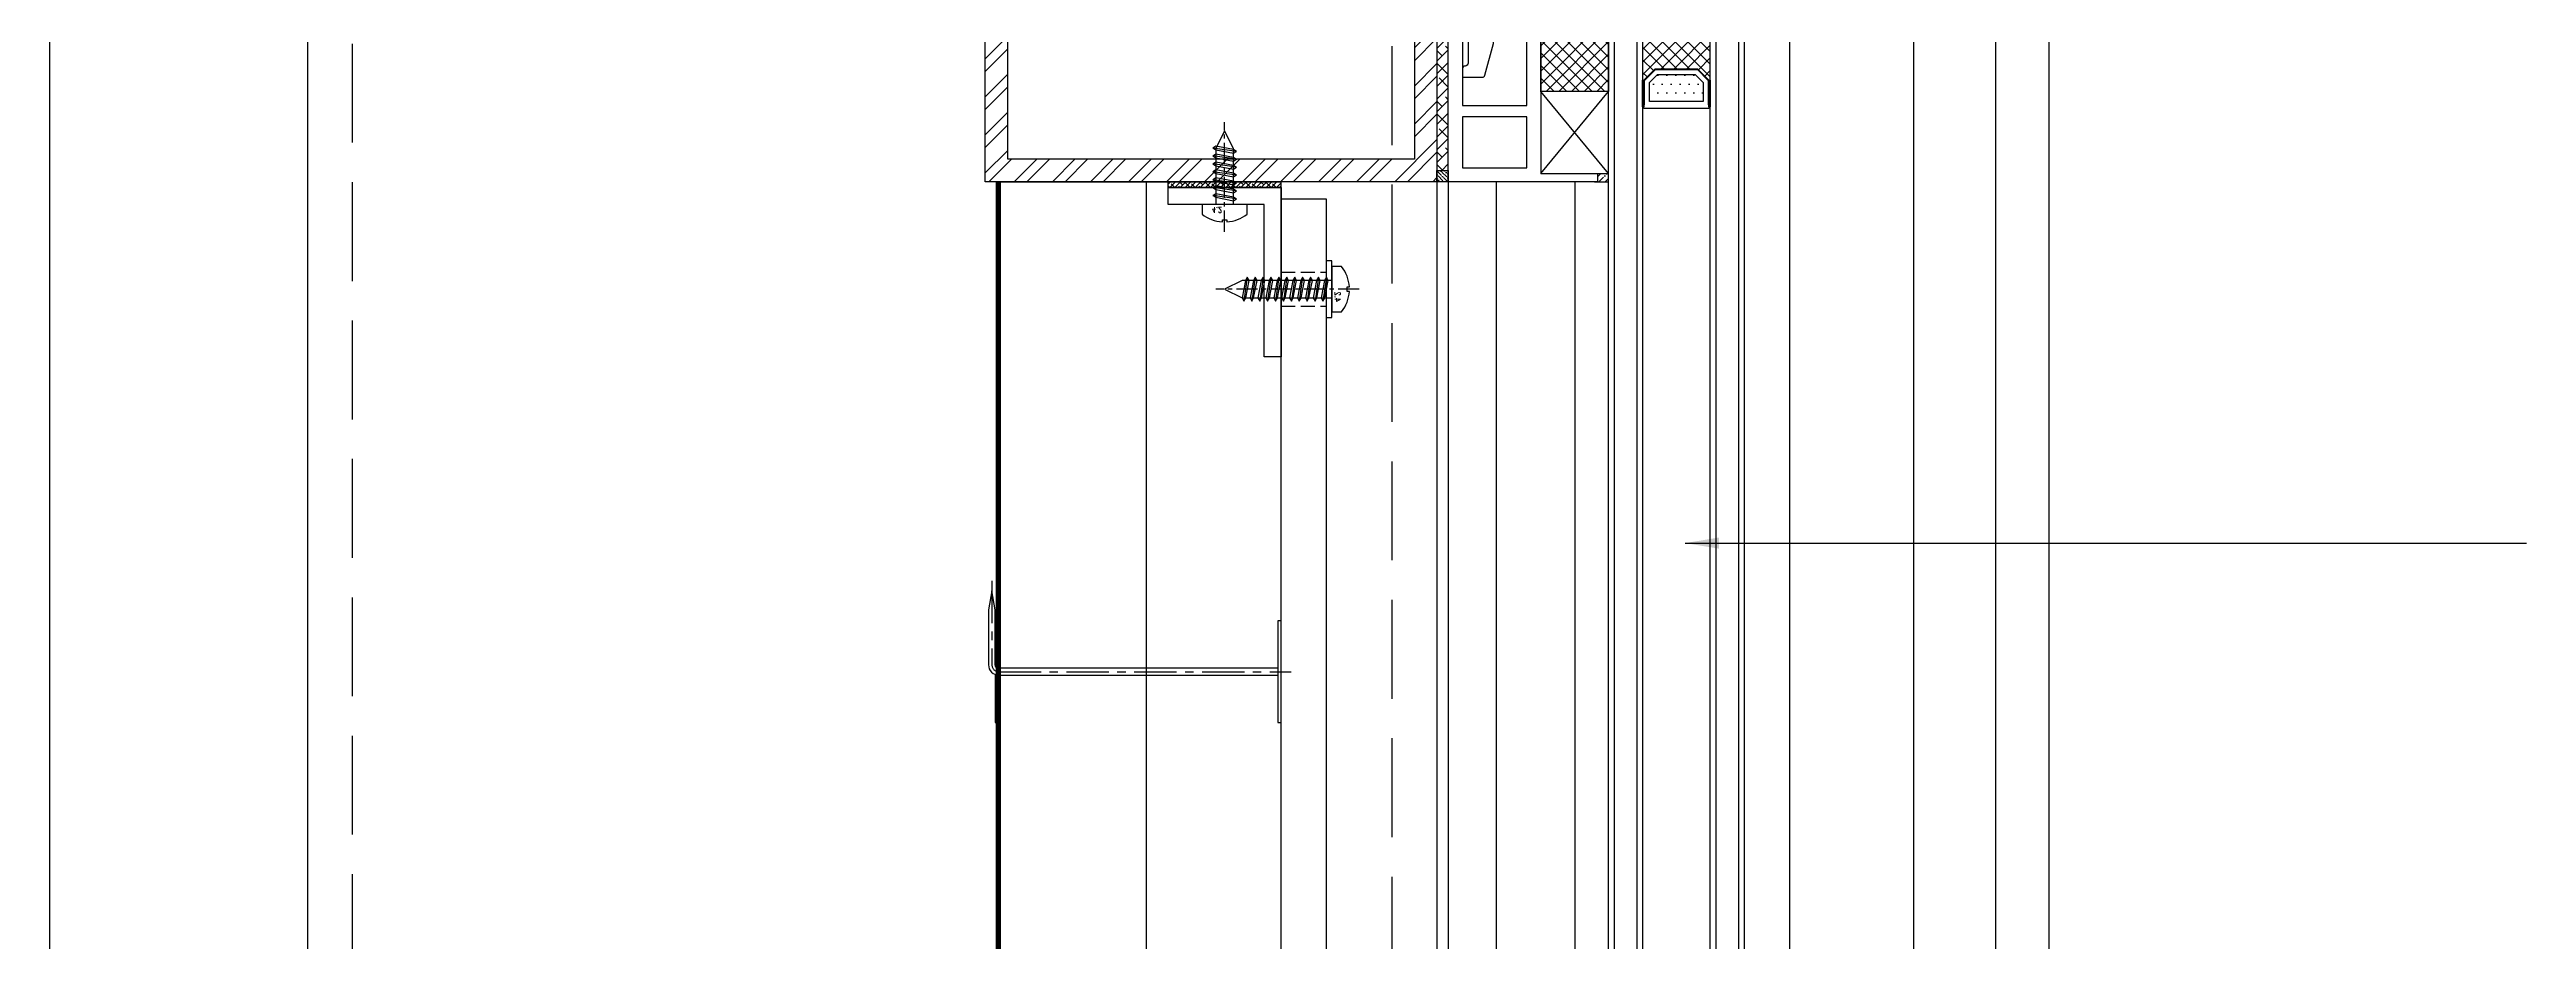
# Model space of a CAD drawing. Extents: x -160106 to 966792, y -663931 to 1550022.
# Drawn here: x -71219.8 to -70781.2, y -86189.9 to -86032 of the extents above; entities that cross this region are included whole.
import ezdxf
from ezdxf.enums import TextEntityAlignment as Align
from ezdxf.xclip import XClip

# ---------------------------------------------------------------- set-up
doc = ezdxf.new("R2010")
doc.units = 0
for name, pattern in [('AUSGEZOGEN', [0]), ('CENTER', [2, 1.25, -0.25, 0.25, -0.25]), ('ZN-CENTER', [2, 1.25, -0.25, 0.25, -0.25]), ('ZN-DASH', [0.35, 0.25, -0.1])]:
    doc.linetypes.add(name, pattern=pattern)
for name, color, linetype in [('!ZN1-填充-8', 8, 'Continuous'), ('!ZN3-其它材质幕墙-60', 60, 'Continuous'), ('!ZN3-玻璃幕墙-4', 4, 'Continuous'), ('!ZN4-辅助材料-1', 1, 'Continuous'), ('!ZN4-配件-11', 11, 'Continuous'), ('!ZN5-钢材投影-40', 40, 'Continuous'), ('!ZN5-铝材投影-112', 112, 'Continuous'), ('!ZN5-铝材断面-6', 6, 'Continuous'), ('!ZN6-虚线-8', 8, 'ZN-DASH'), ('11紧固件', 11, 'Continuous'), ('20剖面图$0$AS-COLN', 6, 'Continuous'), ('2钢材断面', 2, 'Continuous'), ('A_Hatch', 8, 'Continuous'), ('BM', 8, '保温棉'), ('DIM', 173, 'Continuous'), ('Fill', 8, 'Continuous'), ('型材截面颜色', 253, 'Continuous')]:
    doc.layers.add(name, color=color, linetype=linetype)
for name, color, linetype, lineweight in [('0CABR-填充', 8, 'Continuous', 5), ('0CABR-密封材料、垫片', 195, 'Continuous', 9), ('0填充', 8, 'Continuous', 13)]:
    doc.layers.add(name, color=color, linetype=linetype, lineweight=lineweight)
doc.styles.add('DHTEXT-1', font='ROMANS.shx', dxfattribs={"width": 0.7, "bigfont": 'CHINESE.shx'})
doc.linetypes.add('保温棉', pattern='A,0.006248399999999999,-6.2484,[134,ltypeshp.shx,S=6.2484,R=0,X=-6.2484,Y=0],-12.4968,[134,ltypeshp.shx,S=6.2484,R=180,X=6.2484,Y=0],-6.2484', length=24.9998484)
doc.dimstyles.new('ZN4', dxfattribs={"dimscale": 4, "dimtxt": 2.5, "dimasz": 1.5, "dimexe": 1, "dimexo": 2, "dimgap": 0.9, "dimtad": 1, "dimdec": 0, "dimdsep": 46, "dimtxsty": 'DHTEXT-1', "dimblk": 'ARCHTICK', "dimcen": 2.5, "dimclrd": 173, "dimclre": 173, "dimclrt": 7, "dimazin": 2, "dimtfac": 1, "dimtix": 1, "dimtmove": 2, "dimatfit": 3, "dimfxl": 0, "dimarcsym": 0})

# ---------------------------------------------------------------- blocks, each defined once
blk = doc.blocks.new('20250822090122')
at = {"layer": 'A_Hatch'}
h = blk.add_hatch(dxfattribs=at)
h.set_pattern_fill('ANSI32', color=256)
h.set_pattern_definition([(45, (-80, -40), (-3.367596045400933, 3.367596045400933), []), (45, (-77.75493500000448, -40), (-3.367596045400933, 3.367596045400933), [])])
h.paths.add_polyline_path([(0, 40), (-80, 40), (-80, -40), (0, -40)])
h.paths.add_polyline_path([(-4, 36), (-4, -36), (-76, -36), (-76, 36)], flags=16)
at = {"layer": '2钢材断面'}
for points in [[(-80, 40), (0, 40), (0, -40), (-80, -40)], [(-76, 36), (-4, 36), (-4, -36), (-76, -36)]]:
    blk.add_lwpolyline(points, close=True, dxfattribs=at)
blk = doc.blocks.new('20230625105620')
at = {"layer": '0CABR-填充'}
h = blk.add_hatch(dxfattribs=at)
h.set_pattern_fill('ANSI38', color=256, scale=0.3, angle=90.00000000000001)
h.set_pattern_definition([(135, (669.6330778690171, -11486.45394119481), (-0.6735192090801863, -0.6735192090801866), []), (225, (669.6330778690171, -11486.45394119481), (-0.6735192090801858, -2.02055762724056), [2.38125, -1.42875])])
h.paths.add_polyline_path([(-5.199999999720603, 3.69999999992433), (-5.199999999953434, 4.500000000203727), (-8.5, 4.499999999970896), (-8.49999999976717, 7.499999999970896), (-5.199999999953434, 7.499999999970896), (-5.199999999953434, 8.300000000017462), (-9.49999999976717, 8.300000000017462), (-9.5, 3.69999999992433)])
h = blk.add_hatch(dxfattribs=at)
h.set_pattern_fill('ANSI38', color=256, scale=0.3, angle=90)
h.set_pattern_definition([(135, (669.6330778690754, -11486.45394119481), (-0.6735192090801865, -0.6735192090801864), []), (225, (669.6330778690754, -11486.45394119481), (-0.6735192090801867, -2.020557627240559), [2.38125, -1.42875])])
h.paths.add_polyline_path([(-5.199999999662396, 3.69999999992433), (-5.199999999895226, 4.500000000203727), (-8.499999999941792, 4.499999999970896), (-8.499999999708962, 7.499999999970896), (-5.199999999895226, 7.499999999970896), (-5.199999999895226, 8.300000000017462), (-9.499999999708962, 8.300000000017462), (-9.499999999941792, 3.69999999992433)])
h = blk.add_hatch(dxfattribs=at)
h.set_pattern_fill('ANSI38', color=256, scale=0.3, angle=90.00000000000001)
h.set_pattern_definition([(135, (669.6330778687843, -11498.45394119481), (-0.6735192090801863, -0.6735192090801866), []), (225, (669.6330778687843, -11498.45394119481), (-0.6735192090801858, -2.02055762724056), [2.38125, -1.42875])])
h.paths.add_polyline_path([(-5.199999999953434, -8.30000000007567), (-5.200000000186265, -7.499999999796273), (-8.50000000023283, -7.500000000029104), (-8.5, -4.500000000029104), (-5.200000000186265, -4.500000000029104), (-5.200000000186265, -3.699999999982538), (-9.5, -3.699999999982538), (-9.50000000023283, -8.30000000007567)])
h = blk.add_hatch(dxfattribs=at)
h.set_pattern_fill('ANSI38', color=256, scale=0.3, angle=90)
h.set_pattern_definition([(135, (669.6330778688425, -11498.45394119481), (-0.6735192090801865, -0.6735192090801864), []), (225, (669.6330778688425, -11498.45394119481), (-0.6735192090801867, -2.020557627240559), [2.38125, -1.42875])])
h.paths.add_polyline_path([(-5.199999999895226, -8.30000000007567), (-5.200000000128057, -7.499999999796273), (-8.500000000174623, -7.500000000029104), (-8.499999999941792, -4.500000000029104), (-5.200000000128057, -4.500000000029104), (-5.200000000128057, -3.699999999982538), (-9.499999999941792, -3.699999999982538), (-9.500000000174623, -8.30000000007567)])
at = {"layer": '!ZN4-辅助材料-1'}
for points in [[(-5.199999999662396, 3.69999999992433), (-5.199999999895226, 4.500000000203727), (-8.499999999941792, 4.499999999970896), (-8.499999999708962, 7.499999999970896), (-5.199999999895226, 7.499999999970896), (-5.199999999895226, 8.300000000017462), (-9.499999999708962, 8.300000000017462), (-9.499999999941792, 3.69999999992433), (-5.199999999662396, 3.69999999992433)], [(-5.199999999662396, -3.700000000215368), (-5.199999999895226, -4.500000000261934), (-8.499999999941792, -4.500000000261934), (-8.499999999708962, -7.500000000029104), (-5.199999999895226, -7.500000000261934), (-5.199999999895226, -8.30000000007567), (-9.499999999708962, -8.30000000007567), (-9.499999999941792, -3.699999999982538), (-5.199999999662396, -3.700000000215368)]]:
    blk.add_lwpolyline(points, dxfattribs=at)
at = {"layer": '!ZN5-铝材投影-112'}
blk.add_lwpolyline([(-4.499999999767169, 3.999999999970896), (-4.5, -4.000000000029104, -0.4142135623702536), (-4.999999999767169, -4.500000000029104), (-7.999999999767169, -4.500000000029104, 0.414213562373095), (-8.49999999976717, -5.000000000029104), (-8.49999999976717, -7.000000000029104, 0.414213562373095), (-7.999999999767169, -7.500000000029104), (-4.499999999476131, -7.500000000025466, -0.414213562373095), (-3.999999999476131, -8.000000000025466), (-3.999999999476131, -19.00000000002547, -0.414213562373095), (-4.499999999476131, -19.50000000002547, 0.414213562373095), (-4.999999999476131, -20.00000000002547), (-4.999999999476131, -21.50000000002547), (-1.491358648519963, -21.5000000000291, 0.3394542588629411), (-1.008395735407248, -21.12940952254576), (0.5, -15.5000000000291), (0.5, -0.5000000000291038), (0, -2.91038304567337e-11), (0.5, 0.4999999999708962), (0.5000000002328306, 15.4999999999709), (-1.008395735174417, 21.12940952248755, 0.3394542588629411), (-1.491358648519963, 21.4999999999709), (-4.999999999476131, 21.49999999996726), (-4.999999999476131, 19.99999999996726, 0.414213562373095), (-4.499999999476131, 19.49999999996726, -0.414213562373095), (-3.999999999476131, 18.99999999996726), (-3.999999999476131, 7.999999999967258, -0.414213562373095), (-4.499999999476131, 7.499999999967258), (-7.999999999767169, 7.499999999970896, 0.414213562373095), (-8.49999999976717, 6.999999999970896), (-8.49999999976717, 4.999999999970896, 0.414213562373095), (-7.999999999767169, 4.499999999970896), (-4.999999999767169, 4.499999999970896, -0.4142135623688329), (-4.499999999767169, 3.999999999970896)], format="xyb", close=True, dxfattribs=at)
at = {"layer": '0CABR-密封材料、垫片'}
for points in [[(-5.199999999720603, 3.69999999992433), (-5.199999999953434, 4.500000000203727), (-8.5, 4.499999999970896), (-8.49999999976717, 7.499999999970896), (-5.199999999953434, 7.499999999970896), (-5.199999999953434, 8.300000000017462), (-9.49999999976717, 8.300000000017462), (-9.5, 3.69999999992433), (-5.199999999720603, 3.69999999992433)], [(-5.199999999720603, -3.700000000215368), (-5.199999999953434, -4.500000000261934), (-8.5, -4.500000000261934), (-8.49999999976717, -7.500000000029104), (-5.199999999953434, -7.500000000261934), (-5.199999999953434, -8.30000000007567), (-9.49999999976717, -8.30000000007567), (-9.5, -3.699999999982538), (-5.199999999720603, -3.700000000215368)]]:
    blk.add_lwpolyline(points, dxfattribs=at)
blk = doc.blocks.new('20240131155736')
at = {"layer": '!ZN1-填充-8'}
h = blk.add_hatch(dxfattribs=at)
h.set_pattern_fill('ANSI36', color=256, scale=0.5, angle=270, style=0)
h.set_pattern_definition([(315, (4155.516182055328, -11794.82250172619), (1.543481520808761, -0.4209495056751171), [1.984375, -0.396875, 0, -0.396875])])
h.paths.add_polyline_path([(-0.7497986001617392, 0.7500036128367356), (-0.7497986001617392, -0.7500036128367356), (1.250202532093681, -0.7500036128367356), (1.250202532093681, 0.7500036128367356)])
at = {"layer": '!ZN4-辅助材料-1', "linetype": 'AUSGEZOGEN'}
blk.add_line((-1.250202532108233, 0.749996387068677), (1.250202532108233, 0.7500036128367356), dxfattribs=at)
blk = doc.blocks.new('20240131160147')
at = {"layer": '!ZN5-铝材断面-6'}
blk.add_lwpolyline([(-3.359996820086963, 1.24972521692689), (-3.360017300714389, 19.749725232934), (-0.8600173007143894, 19.749725232934), (-0.8599968200869625, -10.750274787526), (9.139988671027822, -10.75027476862306), (9.139988671027822, -12.25027476862306), (-17.2600001134706, -12.25027476875402), (-17.2600001134706, 15.24972523121687, -0.414213562373095), (-16.2600001134706, 16.24972523121687), (-15.06000012539153, 16.24972523121687, -0.414213562373095), (-14.06000012539153, 15.24972523121687), (-14.06000012539153, 13.74972523121687), (-14.2600001134706, 13.74972523121687, 0.414213562373095), (-14.7600001134706, 13.24972523121687), (-14.7600001134706, 1.249725235698861)], format="xyb", close=True, dxfattribs=at)
blk.add_lwpolyline([(-14.7600001134706, -0.7502747643011389), (-14.7600001134706, -9.750274768754025), (-3.359996820086963, -9.750274787525996), (-3.359996820086963, -0.7502747830731096)], close=True, dxfattribs=at)
at = {"layer": '!ZN1-填充-8', "ltscale": 50, "xscale": -1, "rotation": 180}
blk.add_blockref('20240131155736', (9.889797354408074, -11.50027115578996), dxfattribs=at)
blk = doc.blocks.new('20250822102610', base_point=(-89164.55327459493, -87453.63117898782))
at = {"layer": '!ZN1-填充-8'}
h = blk.add_hatch(dxfattribs=at)
h.set_pattern_fill('ANSI37', color=256, angle=-1.272221872585407e-14, style=0)
h.set_pattern_definition([(44.99999999999999, (0, 0), (-1.122532015133644, 1.122532015133644), []), (135, (0, 0), (-1.122532015133644, -1.122532015133644), [])])
edge = h.paths.add_edge_path()
edge.add_line((-89165.05327484866, -87423.13117512563), (-89151.55327484867, -87423.13118085341))
edge.add_line((-89151.55327484867, -87423.13118085341), (-89152.55327484867, -87424.13118000627))
edge.add_line((-89152.55327484867, -87424.13118000627), (-89152.55327484867, -87439.13118438769))
edge.add_line((-89152.55327484867, -87439.13118438769), (-89164.55327484867, -87439.13117682973))
edge.add_line((-89164.55327484867, -87439.13117682973), (-89164.55327484867, -87423.63117784967))
edge.add_arc((-89165.05327484867, -87423.63117512563), 0.5000000000074204, 359.9996878473482, 449.9999999983324)
at = {"layer": '!ZN1-填充-8', "ltscale": 100}
for p, q in [((-89152.5532746931, -87453.63117898782), (-89164.55327484867, -87439.13117682973)), ((-89164.55327459493, -87453.63117898782), (-89152.55327484867, -87439.13118438756))]:
    blk.add_line(p, q, dxfattribs=at)
at = {"layer": '!ZN4-辅助材料-1', "linetype": 'AUSGEZOGEN'}
blk.add_lwpolyline([(-89165.05327484866, -87423.13117512563), (-89151.55327484867, -87423.13118085341), (-89152.55327484867, -87424.13118000627), (-89152.55327484867, -87439.13118438769), (-89164.55327484867, -87439.13117682973), (-89164.55327484867, -87423.63117784967, 0.4142151580810171), (-89165.05327484866, -87423.13117512563), (-89165.05327484866, -87423.13117512563)], format="xyb", dxfattribs=at)
blk.add_lwpolyline([(-89152.55327484867, -87439.13118438768), (-89164.55327467559, -87439.13117716176), (-89164.55327469764, -87442.13117353823)], dxfattribs=at)
blk.add_lwpolyline([(-89164.55327459965, -87439.13117716176), (-89164.55327459493, -87453.63117898782), (-89152.5532746931, -87453.63117898782), (-89152.55327469783, -87439.13117716176)], close=True, dxfattribs=at)
blk = doc.blocks.new('20250822103338', base_point=(-89182.55327602196, -87455.13117897836))
at = {"layer": '0填充'}
h = blk.add_hatch(dxfattribs=at)
h.set_pattern_fill('ANSI38', color=256, angle=360, style=0)
h.set_pattern_definition([(45, (0, 0), (-1.122532015133644, 1.122532015133644), []), (134.9999999999999, (0, 0), (-3.367596045400932, 1.122532015133645), [3.96875, -2.38125])])
h.paths.add_polyline_path([(-89182.553276022, -87453.13117897836), (-89180.55327602198, -87453.13117897836), (-89180.55327602211, -87427.6311789784), (-89182.55327602211, -87427.6311789784)])
at = {"layer": '型材截面颜色', "ltscale": 60}
h = blk.add_hatch(dxfattribs=at)
h.set_pattern_fill('ANSI36', color=256, scale=0.3, angle=90.00000000000001)
h.set_pattern_definition([(135, (0, 0), (-0.9260889124852567, 0.2525697034050699), [1.190625, -0.238125, 0, -0.238125])])
h.paths.add_polyline_path([(-89182.55327602196, -87455.13117898106), (-89182.55327602196, -87453.13104161006), (-89180.55326710995, -87453.1311102956), (-89180.55326710995, -87455.13124766659)])
at = {"layer": '!ZN4-辅助材料-1'}
for points in [[(-89180.55327602195, -87427.6311789784), (-89182.55327602195, -87427.6311789784), (-89182.55327602196, -87453.13117897836), (-89180.55327602196, -87453.13117897836)], [(-89182.55327602196, -87455.13117897836), (-89182.55327602196, -87453.13104160737), (-89180.55326570052, -87453.13103338321), (-89180.55326570052, -87455.1311707542)]]:
    blk.add_lwpolyline(points, close=True, dxfattribs=at)
at = {"layer": '0CABR-密封材料、垫片'}
blk.add_lwpolyline([(-89180.55327602195, -87427.6311789784), (-89182.55327602195, -87427.6311789784), (-89182.55327602196, -87455.13117897836), (-89180.55327602196, -87455.13117897836)], close=True, dxfattribs=at)
blk = doc.blocks.new('20250822103828')
at = {"layer": '!ZN4-辅助材料-1', "ltscale": 100}
for name, p in [('20250822102610', (18.40000010126096, 1.499999990541255)), ('20250822103338', (0, 0))]:
    blk.add_blockref(name, p, dxfattribs=at)
at = {"layer": '!ZN6-虚线-8', "ltscale": 50}
blk.add_blockref('20240131160147', (19.26000011348515, 12.25027476875402), dxfattribs=at)
blk = doc.blocks.new('*U1860')
at = {"layer": '!ZN1-填充-8'}
h = blk.add_hatch(dxfattribs=at)
h.set_pattern_fill('ANSI37', color=256, scale=0.5, style=0)
h.set_pattern_definition([(45, (104147.152268232, 29987.51196815458), (-1.122532015133644, 1.122532015133644), []), (135, (104147.152268232, 29987.51196815458), (-1.122532015133644, -1.122532015133644), [])])
h.paths.add_polyline_path([(-5.000001026521204, -7.999999998435669), (-19.0000010265212, -7.999999998435669), (-18.0000010265212, -8.99999999843567), (-18.0000010265212, -21.99999999843567), (-17.7500010265212, -21.99999999843567), (-15.7500010265212, -19.99999999843567), (-8.250001026521204, -19.99999999843567), (-6.250001026521204, -21.99999999843567), (-6.000001026521204, -21.99999999843567), (-6.000001026521204, -8.99999999843567)])
h = blk.add_hatch(dxfattribs=at)
h.set_pattern_fill('DOTS', color=8, angle=-1.272221872585407e-14, style=0)
h.set_pattern_definition([(0, (104147.152268232, 29987.51196815458), (0.7937500000000003, 1.5875), [0, -1.5875])])
h.paths.add_polyline_path([(-15.33578673216107, -21.00000143289799), (-8.664213388663484, -21.00000143289799), (-7.249997335646185, -22.41421748591165), (-7.249997335646185, -25.80000143289726), (-16.74999733564619, -25.80000143289726), (-16.74999733564619, -22.41421203638674)])
for points in [[(-18, -26.75000102790364), (-18, -22.00000102790364), (-17.75, -22.00000102790364), (-17.75, -26.75000102790364)], [(-6.25, -26.75000102790364), (-6.25, -22.00000102790364), (-6, -22.00000102790364), (-6, -26.75000102790364)]]:
    blk.add_hatch(color=256, dxfattribs=at).paths.add_polyline_path(points)
for p, q in [((-23, -8.000001027907274), (-23.00000000001455, -475.8423944231363)), ((-19.00000102947524, -7.999999998435669), (-19.00000102947524, -475.8423933936684)), ((-4.999999091349309, -7.999999998435669), (-4.999999091363861, -475.8423933936684)), ((-1.000000120824552, -8.000001027907274), (-1.000000120839104, -475.8423944231363))]:
    blk.add_line(p, q, dxfattribs=at)
at = {"layer": '!ZN3-玻璃幕墙-4'}
for points in [[(-24.00000000001455, -475.8423944231363), (-24, -9.000001027907274), (-23, -8.000001027907274), (-19, -8.000001027907274), (-18, -9.000001027907274), (-18.00000000001455, -475.8423944231363)], [(-6.000000000014552, -475.8423944231363), (-6, -9.000001027903636), (-5, -8.000001027903636), (-1, -8.000001027903636), (0, -9.000001027903636), (-1.455191522836685e-11, -475.8423944231363)]]:
    blk.add_lwpolyline(points, dxfattribs=at)
at = {"layer": '!ZN4-辅助材料-1'}
for points in [[(-5.000001026521204, -7.999999998435669), (-19.0000010265212, -7.999999998435669), (-18.0000010265212, -8.99999999843567), (-18.0000010265212, -21.99999999843567), (-17.7500010265212, -21.99999999843567), (-15.7500010265212, -19.99999999843567), (-8.250001026521204, -19.99999999843567), (-8.250001026521204, -19.99999999843567), (-6.250001026521204, -21.99999999843567), (-6.000001026521204, -21.99999999843567), (-6.000001026521204, -8.99999999843567), (-5.000001026521204, -7.999999998435669)], [(-15.74999993958045, -20.00000102790364), (-8.250000060419552, -20.00000102790364), (-6.250000060419552, -22.00000102790364), (-6.250000060419552, -27.00000102790364), (-17.75000006041955, -27.00000102790364), (-17.75000006041955, -22.00000102790364)], [(-15.33578673216107, -21.00000143289799), (-8.664213388663484, -21.00000143289799), (-7.249997335646185, -22.41421748591165), (-7.249997335646185, -25.80000143289726), (-16.74999733564619, -25.80000143289726), (-16.74999733564619, -22.41421203638674)], [(-18, -26.75000102790364), (-18, -22.00000102790364), (-17.75, -22.00000102790364), (-17.75, -26.75000102790364)], [(-6.25, -26.75000102790364), (-6.25, -22.00000102790364), (-6, -22.00000102790364), (-6, -26.75000102790364)]]:
    blk.add_lwpolyline(points, close=True, dxfattribs=at)
blk.add_lwpolyline([(-17.74999853286135, -26.40000038206927), (-17.65000006041373, -26.40000038206927), (-17.65000006041373, -22.04142079812664), (-15.70857608562801, -20.09999682333728), (-8.291423709393712, -20.09999682333728), (-6.349998532867176, -22.04142199986745), (-6.349998532867176, -26.40000102790509), (-6.250000060419552, -26.40000102790509), (-6.349998532867176, -26.40000102790509)], dxfattribs=at)
at = {"layer": '!ZN5-钢材投影-40', "ltscale": 0.3}
for p, q in [((-254.4017149738647, 425.0000000494219), (-254.4017149738647, -475.8423944231363)), ((-54.39999999999418, 425.0000000494219), (-54.39999999999418, -475.8423944231363))]:
    blk.add_line(p, q, dxfattribs=at)
at = {"layer": '!ZN5-铝材投影-112'}
for p, q in [((7.999997113627614, 425.0000000494219), (7.999997113627614, -475.8423944231363)), ((30.0000000448199, 425.0000000494219), (30.0000000448199, -475.8423944231363)), ((-52.40170605068852, -39.99999999995634), (-52.40170605068852, -475.8423944231363)), ((-43.9017349172791, -39.99999999995634), (-43.9017349172791, -475.8423944231363)), ((-30.00001585268183, -39.99999999995634), (-30.00001585268183, -475.8423944231363))]:
    blk.add_line(p, q, dxfattribs=at)
at = {"layer": '!ZN6-虚线-8', "color": 8, "linetype": 'ZN-DASH', "ltscale": 70}
for p, q in [((-246.4017149738647, -475.8423944231363), (-246.4017149738647, 425.0000000494219)), ((-62.39999999999418, 425.0000000494219), (-62.39999999999418, -475.8423944231363))]:
    blk.add_line(p, q, dxfattribs=at)
at = {"layer": 'Defpoints', "color": 250}
blk.add_point((-6.000001026521204, -20.00000102790364), dxfattribs=at)
at = {"layer": '!ZN4-辅助材料-1', "ltscale": 100}
blk.add_blockref('20250822103828', (-54.39999999999418, -40), dxfattribs=at)
at = {"layer": '!ZN5-铝材断面-6', "ltscale": 100}
blk.add_blockref('20250822090122', (-54.39999999999418, 0), dxfattribs=at)
at = {"layer": '0CABR-填充', "ltscale": 20}
blk.add_blockref('20230625105620', (-44.9000000001688, 0), dxfattribs=at)
blk = doc.blocks.new('*U2279')
at = {"linetype": 'ByBlock', "ltscale": 15}
for points in [[(-0.4970562745584175, 50.5999999996309), (-8.999999994412065, 50.5999999996309), (-8.999999994412065, 50.00000000000342), (-0.599999999627471, 50.00000000000342)], [(0.599999999627471, 50.00000000000342), (8.999999994412065, 50.00000000000342), (8.999999994412065, 50.5999999996309), (1.199999999254942, 50.5999999996309)]]:
    blk.add_lwpolyline(points, dxfattribs=at)
blk.add_lwpolyline([(0.599999999627471, 0.599999999627471), (0.599999999627471, 50.00000000000342, -0.414213562373095), (1.199999999254942, 50.5999999996309), (10.93635668896604, 50.5999999996309), (14.33912577864248, 51.19999999925837), (10.93635668896604, 51.79999999888584), (1.199999999254942, 51.79999999888584, 0.414213562373095), (-0.599999999627471, 50.00000000000342), (-0.599999999627471, 0.599999999627471)], format="xyb", dxfattribs=at)
at = {"color": 0, "linetype": 'ZN-CENTER', "ltscale": 6}
blk.add_lwpolyline([(16.10812437337995, 51.19999999925837), (1.199999999254942, 51.19999999925837, 0.4142135623730951), (0, 50.00000000000342), (0, -1.813810506033718)], format="xyb", dxfattribs=at)
at = {"linetype": 'ByBlock', "ltscale": 15}
blk.add_lwpolyline([(-8.999999994412065, 0.599999999627471), (-8.999999994412065, 0), (8.999999994412065, 0), (8.999999994412065, 0.599999999627471)], close=True, dxfattribs=at)
blk = doc.blocks.new('*U2281')
at = {"color": 0, "linetype": 'CENTER', "ltscale": 3}
blk.add_line((-4.851510917911964, 2.913225216616411e-13), (14.54315256367451, -8.526512829121202e-15), dxfattribs=at)
at = {"linetype": 'ByBlock', "ltscale": 10}
for p, q in [((0, 1.550000000000024), (9.895000016689004, 1.549999999999739)), ((0.9859588387780631, 2.110000000000021), (1.57904116122194, -2.110000000000007)), ((2.385958838778063, 2.109999999999977), (2.97904116122194, -2.110000000000051)), ((3.785958838778063, 2.109999999999933), (4.37904116122194, -2.110000000000094)), ((5.185958838778062, 2.109999999999889), (5.779041161221939, -2.110000000000138)), ((6.585958838778063, 2.109999999999845), (7.17904116122194, -2.110000000000182)), ((7.985958838778063, 2.109999999999801), (8.57904116122194, -2.110000000000226)), ((9.385958838778063, 2.109999999999757), (9.97904116122194, -2.11000000000027)), ((9.895000016689004, 1.549999999999739), (13, -2.927436071331612e-13)), ((9.895000016689004, -1.550000000000255), (0, -1.549999999999945)), ((13, -2.927436071331612e-13), (9.895000016689004, -1.550000000000255))]:
    blk.add_line(p, q, dxfattribs=at)
blk.add_lwpolyline([(-3.087680633323398, 0.4000000000000909, -0.1514667514007003), (-1.723475382979757, 4), (0, 4), (0, -4), (-1.723475382979757, -4, -0.1514667514007005), (-3.087680633323398, -0.4000000000000892), (-2.699999999999932, -0.3999999999999773), (-2.699999999999932, 0.4000000000000341)], format="xyb", close=True, dxfattribs=at)
for points in [[(1.255725010475717, -1.549999999999976), (0.6626426880318403, 1.550000000000018), (0.9859588387779494, 2.109999999999935), (1.309274989524115, 1.550000000000018), (1.902357311968163, -1.549999999999976), (1.57904116122194, -2.10999999999995)], [(2.655725010475717, -1.55000000000002), (2.06264268803184, 1.549999999999975), (2.385958838777949, 2.109999999999892), (2.709274989524115, 1.549999999999975), (3.302357311968163, -1.55000000000002), (2.97904116122194, -2.109999999999994)], [(4.055725010475717, -1.550000000000064), (3.46264268803184, 1.549999999999931), (3.785958838777949, 2.109999999999848), (4.109274989524115, 1.549999999999931), (4.702357311968163, -1.550000000000064), (4.37904116122194, -2.110000000000038)], [(5.455725010475716, -1.550000000000108), (4.86264268803184, 1.549999999999887), (5.185958838777949, 2.109999999999804), (5.509274989524115, 1.549999999999887), (6.102357311968162, -1.550000000000108), (5.779041161221939, -2.110000000000082)], [(6.855725010475717, -1.550000000000152), (6.26264268803184, 1.549999999999843), (6.585958838777949, 2.10999999999976), (6.909274989524115, 1.549999999999843), (7.502357311968162, -1.550000000000152), (7.17904116122194, -2.110000000000126)], [(8.255725010475718, -1.550000000000196), (7.66264268803184, 1.549999999999799), (7.985958838777949, 2.109999999999716), (8.309274989524116, 1.549999999999799), (8.902357311968164, -1.550000000000196), (8.57904116122194, -2.11000000000017)], [(9.655725010475717, -1.55000000000024), (9.06264268803184, 1.549999999999755), (9.385958838777949, 2.109999999999672), (9.709274989524115, 1.549999999999755), (10.30235731196816, -1.55000000000024), (9.97904116122194, -2.110000000000213)]]:
    blk.add_lwpolyline(points, close=True, dxfattribs=at)
at = {"layer": 'Defpoints', "color": 0, "ltscale": 10, "style": 'DHTEXT-1', "width": 0.7}
blk.add_text('4.2', height=1, rotation=90, dxfattribs=at).set_placement((-0.4943080637851551, -1.360906739295894), align=Align.CENTER)
blk = doc.blocks.new('*U2280')
at = {"color": 0, "linetype": 'CENTER', "ltscale": 3}
blk.add_line((-4.851510917911964, 2.913225216616411e-13), (20.54315256367451, -4.2632564145606e-15), dxfattribs=at)
at = {"linetype": 'ByBlock', "ltscale": 10}
for p, q in [((0, 1.550000000000024), (15.895000016689, 1.549999999999744)), ((0.9859588387780631, 2.110000000000021), (1.57904116122194, -2.110000000000007)), ((2.385958838778063, 2.109999999999994), (2.97904116122194, -2.110000000000034)), ((3.785958838778063, 2.109999999999967), (4.37904116122194, -2.110000000000061)), ((5.185958838778062, 2.10999999999994), (5.779041161221939, -2.110000000000087)), ((6.585958838778063, 2.109999999999913), (7.17904116122194, -2.110000000000114)), ((7.985958838778063, 2.109999999999886), (8.57904116122194, -2.110000000000142)), ((9.385958838778063, 2.109999999999859), (9.97904116122194, -2.110000000000168)), ((10.78595883877806, 2.109999999999832), (11.37904116122194, -2.110000000000196)), ((12.18595883877806, 2.109999999999805), (12.77904116122194, -2.110000000000222)), ((13.58595883877806, 2.109999999999778), (14.17904116122194, -2.110000000000249)), ((14.98595883877806, 2.109999999999751), (15.57904116122194, -2.110000000000277)), ((15.895000016689, 1.549999999999744), (19, -2.884803507186006e-13)), ((15.895000016689, -1.550000000000251), (0, -1.549999999999945)), ((19, -2.884803507186006e-13), (15.895000016689, -1.550000000000251))]:
    blk.add_line(p, q, dxfattribs=at)
blk.add_lwpolyline([(-3.087680633323398, 0.4000000000000909, -0.1514667514007003), (-1.723475382979757, 4), (0, 4), (0, -4), (-1.723475382979757, -4, -0.1514667514007005), (-3.087680633323398, -0.4000000000000892), (-2.699999999999932, -0.3999999999999773), (-2.699999999999932, 0.4000000000000341)], format="xyb", close=True, dxfattribs=at)
for points in [[(1.255725010475717, -1.549999999999976), (0.6626426880318403, 1.550000000000018), (0.9859588387779494, 2.109999999999935), (1.309274989524115, 1.550000000000018), (1.902357311968163, -1.549999999999976), (1.57904116122194, -2.10999999999995)], [(2.655725010475717, -1.550000000000003), (2.06264268803184, 1.549999999999991), (2.385958838777949, 2.109999999999908), (2.709274989524115, 1.549999999999991), (3.302357311968163, -1.550000000000003), (2.97904116122194, -2.109999999999977)], [(4.055725010475717, -1.55000000000003), (3.46264268803184, 1.549999999999965), (3.785958838777949, 2.109999999999881), (4.109274989524115, 1.549999999999965), (4.702357311968163, -1.55000000000003), (4.37904116122194, -2.110000000000004)], [(5.455725010475716, -1.550000000000057), (4.86264268803184, 1.549999999999937), (5.185958838777949, 2.109999999999855), (5.509274989524115, 1.549999999999937), (6.102357311968162, -1.550000000000057), (5.779041161221939, -2.110000000000031)], [(6.855725010475717, -1.550000000000084), (6.26264268803184, 1.549999999999911), (6.585958838777949, 2.109999999999828), (6.909274989524115, 1.549999999999911), (7.502357311968162, -1.550000000000084), (7.17904116122194, -2.110000000000058)], [(8.255725010475718, -1.550000000000111), (7.66264268803184, 1.549999999999883), (7.985958838777949, 2.1099999999998), (8.309274989524116, 1.549999999999883), (8.902357311968164, -1.550000000000111), (8.57904116122194, -2.110000000000085)], [(9.655725010475717, -1.550000000000138), (9.06264268803184, 1.549999999999857), (9.385958838777949, 2.109999999999774), (9.709274989524115, 1.549999999999857), (10.30235731196816, -1.550000000000138), (9.97904116122194, -2.110000000000111)], [(11.05572501047572, -1.550000000000165), (10.46264268803184, 1.54999999999983), (10.78595883877795, 2.109999999999746), (11.10927498952411, 1.54999999999983), (11.70235731196816, -1.550000000000165), (11.37904116122194, -2.110000000000139)], [(12.45572501047572, -1.550000000000192), (11.86264268803184, 1.549999999999803), (12.18595883877795, 2.10999999999972), (12.50927498952412, 1.549999999999803), (13.10235731196816, -1.550000000000192), (12.77904116122194, -2.110000000000166)], [(13.85572501047572, -1.550000000000219), (13.26264268803184, 1.549999999999776), (13.58595883877795, 2.109999999999693), (13.90927498952411, 1.549999999999776), (14.50235731196816, -1.550000000000219), (14.17904116122194, -2.110000000000193)], [(15.25572501047572, -1.550000000000246), (14.66264268803184, 1.549999999999749), (14.98595883877795, 2.109999999999665), (15.30927498952412, 1.549999999999749), (15.90235731196816, -1.550000000000246), (15.57904116122194, -2.11000000000022)]]:
    blk.add_lwpolyline(points, close=True, dxfattribs=at)
at = {"layer": 'Defpoints', "color": 0, "ltscale": 10, "style": 'DHTEXT-1', "width": 0.7}
blk.add_text('4.2', height=1, rotation=90, dxfattribs=at).set_placement((-0.4943080637851551, -1.360906739295894), align=Align.CENTER)
blk = doc.blocks.new('*U1430')
at = {"linetype": 'ByBlock', "ltscale": 10}
blk.add_lwpolyline([(0, -5), (1, -5), (1, 5), (0, 5)], close=True, dxfattribs=at)
blk = doc.blocks.new('20250828170426')
at = {"layer": 'Fill', "ltscale": 50}
h = blk.add_hatch(dxfattribs=at)
h.set_pattern_fill('ANSI38', color=256, scale=0.4, style=0)
h.set_pattern_definition([(45, (-301.9367708786012, 6355.80122896457), (-0.4490128060534577, 0.4490128060534577), []), (135, (-301.9367708786012, 6355.80122896457), (-1.347038418160373, 0.4490128060534578), [1.5875, -0.9525000000000001])])
h.paths.add_polyline_path([(-301.9367708786012, 6658.999999881838), (-301.9367708786012, 6659.999999881838), (-282.00178842881, 6659.999999881838), (-282.00178842881, 6658.999999881838)])
at = {"layer": '!ZN1-填充-8', "const_width": 1}
blk.add_lwpolyline([(-332.00178842881, 6659.999999881838), (-332.00178842881, 6500.000000185246)], dxfattribs=at)
at = {"layer": '!ZN3-其它材质幕墙-60', "ltscale": 20}
blk.add_lwpolyline([(-281.9367708786012, 6437.18931190265), (-281.9367708786012, 6656.999999881838), (-273.9367708786012, 6656.999999881838), (-273.9367708786012, 6437.18931190265)], dxfattribs=at)
at = {"layer": '!ZN5-铝材投影-112'}
blk.add_lwpolyline([(-281.9367708786012, 6658.999999881838), (-281.9367708786012, 6628.999999881838), (-284.9367708786012, 6628.999999881838), (-284.9367708786012, 6655.999999881838), (-301.9367708786012, 6655.999999881838), (-301.9367708786012, 6658.999999881838)], close=True, dxfattribs=at)
at = {"layer": '!ZN6-虚线-8', "color": 8, "linetype": 'ZN-DASH', "ltscale": 10}
for p, q in [((-281.9367708786012, 6643.999999881838), (-273.9367708786012, 6643.999999881838)), ((-281.9367708786012, 6637.999999881838), (-273.9367708786012, 6637.999999881838))]:
    blk.add_line(p, q, dxfattribs=at)
at = {"layer": '11紧固件', "ltscale": 50}
blk.add_lwpolyline([(-301.9367708786012, 6658.999999881838), (-301.9367708786012, 6659.999999881838), (-282.00178842881, 6659.999999881838), (-282.00178842881, 6658.999999881838), (-301.9367708786012, 6658.999999881838)], dxfattribs=at)
at = {"layer": '20剖面图$0$AS-COLN'}
blk.add_lwpolyline([(-649.9999976770487, 6700.000000183354), (-499.9999976770487, 6700.000000183354), (-499.9999976770487, 6300.000000183354), (-649.9999976770487, 6300.000000183354)], close=True, dxfattribs=at)
at = {"layer": 'BM'}
blk.add_line((-305.8456487994408, 6659.999999881838), (-305.8456487994408, 6500.000000185246), dxfattribs=at)
at = {"layer": 'Defpoints', "color": 8}
blk.add_lwpolyline([(-332.00178842881, 6557.157582304106), (-332.00178842881, 6659.999999881838), (-282.00178842881, 6659.999999881838), (-282.00178842881, 6557.157582304106)], dxfattribs=at)
at = {"layer": '!ZN4-配件-11', "color": 1, "xscale": -1, "rotation": 270}
blk.add_blockref('*U2281', (-291.9367708786012, 6655.999999881838), dxfattribs=at)
at = {"layer": '!ZN4-配件-11', "color": 1, "xscale": -1}
blk.add_blockref('*U2280', (-272.9367708786012, 6640.999999881838), dxfattribs=at)
at = {"layer": '!ZN4-配件-11', "extrusion": (0, 0, -1), "xscale": -1, "zscale": -1}
blk.add_blockref('*U1430', (273.9367708786012, 6640.999999881838), dxfattribs=at)
at = {"layer": '!ZN4-配件-11', "color": 1, "rotation": 90}
blk.add_blockref('*U2279', (-281.9367708786012, 6573.282786694472), dxfattribs=at)
at = {"ltscale": 50}
blk.add_blockref('*U1860', (-199.9367708785867, 6699.999999881838), dxfattribs=at)
blk = doc.blocks.new('_ArchTick')
at = {"color": 0, "linetype": 'ByBlock', "const_width": 0.4}
blk.add_lwpolyline([(-0.5, -0.5), (0.5, 0.5)], dxfattribs=at)
blk = doc.blocks.new('*D1916')
at = {"layer": 'Defpoints', "color": 0, "ltscale": 40, "transparency": 16777216}
for p in [(-70919.75814825486, -86015.41402534545), (-70865.76728080126, -86015.41402534545), (-70919.75814825486, -86489.47172233216)]:
    blk.add_point(p, dxfattribs=at)
at = {"layer": 'DIM', "color": 173, "linetype": 'ByBlock', "lineweight": -2, "ltscale": 40, "transparency": 16777216}
for p, q in [((-70911.75814825486, -86015.41402534545), (-70861.76728080126, -86015.41402534545)), ((-70865.76728080126, -86489.47172233216), (-70865.76728080126, -86015.41402534545)), ((-70911.75814825486, -86489.47172233216), (-70861.76728080126, -86489.47172233216))]:
    blk.add_line(p, q, dxfattribs=at)
at = {"layer": 'DIM', "color": 173, "lineweight": -2, "ltscale": 40, "transparency": 16777216, "xscale": 6, "yscale": 6, "zscale": 6}
for p, rotation in [((-70865.76728080126, -86015.41402534545), 90), ((-70865.76728080126, -86489.47172233216), 270)]:
    blk.add_blockref('_ArchTick', p, dxfattribs=dict(at, rotation=rotation))
at = {"layer": 'DIM', "color": 7, "ltscale": 40, "transparency": 16777216, "insert": (-70874.36728080126, -86252.44287383878), "char_height": 10, "attachment_point": 5, "rotation": 90, "style": 'DHTEXT-1'}
blk.add_mtext('DIM', dxfattribs=at)

msp = doc.modelspace()

# ---------------------------------------------------------------- block references
at = {"ltscale": 40}
ref = msp.add_blockref('20250828170426', (-70719.82137737623, -92715.41402522726), dxfattribs=at)
XClip(ref).set_block_clipping_path([(-1012.71315915366, 6225.942302895128), (-155.3662149472657, 7823.851870941202)])

# ---------------------------------------------------------------- next in the draw order: dimensions: what is measured, and where the dimension line sits
at = {"layer": 'DIM', "ltscale": 40}
dim = msp.add_linear_dim(base=(-70865.76728080126, -86015.41402534545), p1=(-70919.75814825483, -86489.47172233213), p2=(-70919.75814825483, -86015.41402534542), angle=90, text='DIM', dimstyle='ZN4', dxfattribs=at)
dim.commit()
dim.dimension.update_dxf_attribs({"geometry": '*D1916', "text_midpoint": (-70874.36728080126, -86252.44287383878)})

# ---------------------------------------------------------------- next in the draw order: leaders
at = {"layer": 'DIM'}
msp.add_leader([(-70930.22230847165, -86119.36490424153), (-70826.63035000156, -86119.36490424153), (-70781.24271547227, -86119.36490424153)], dimstyle='ZN4', dxfattribs=at)

doc.saveas('drawing.dxf')
